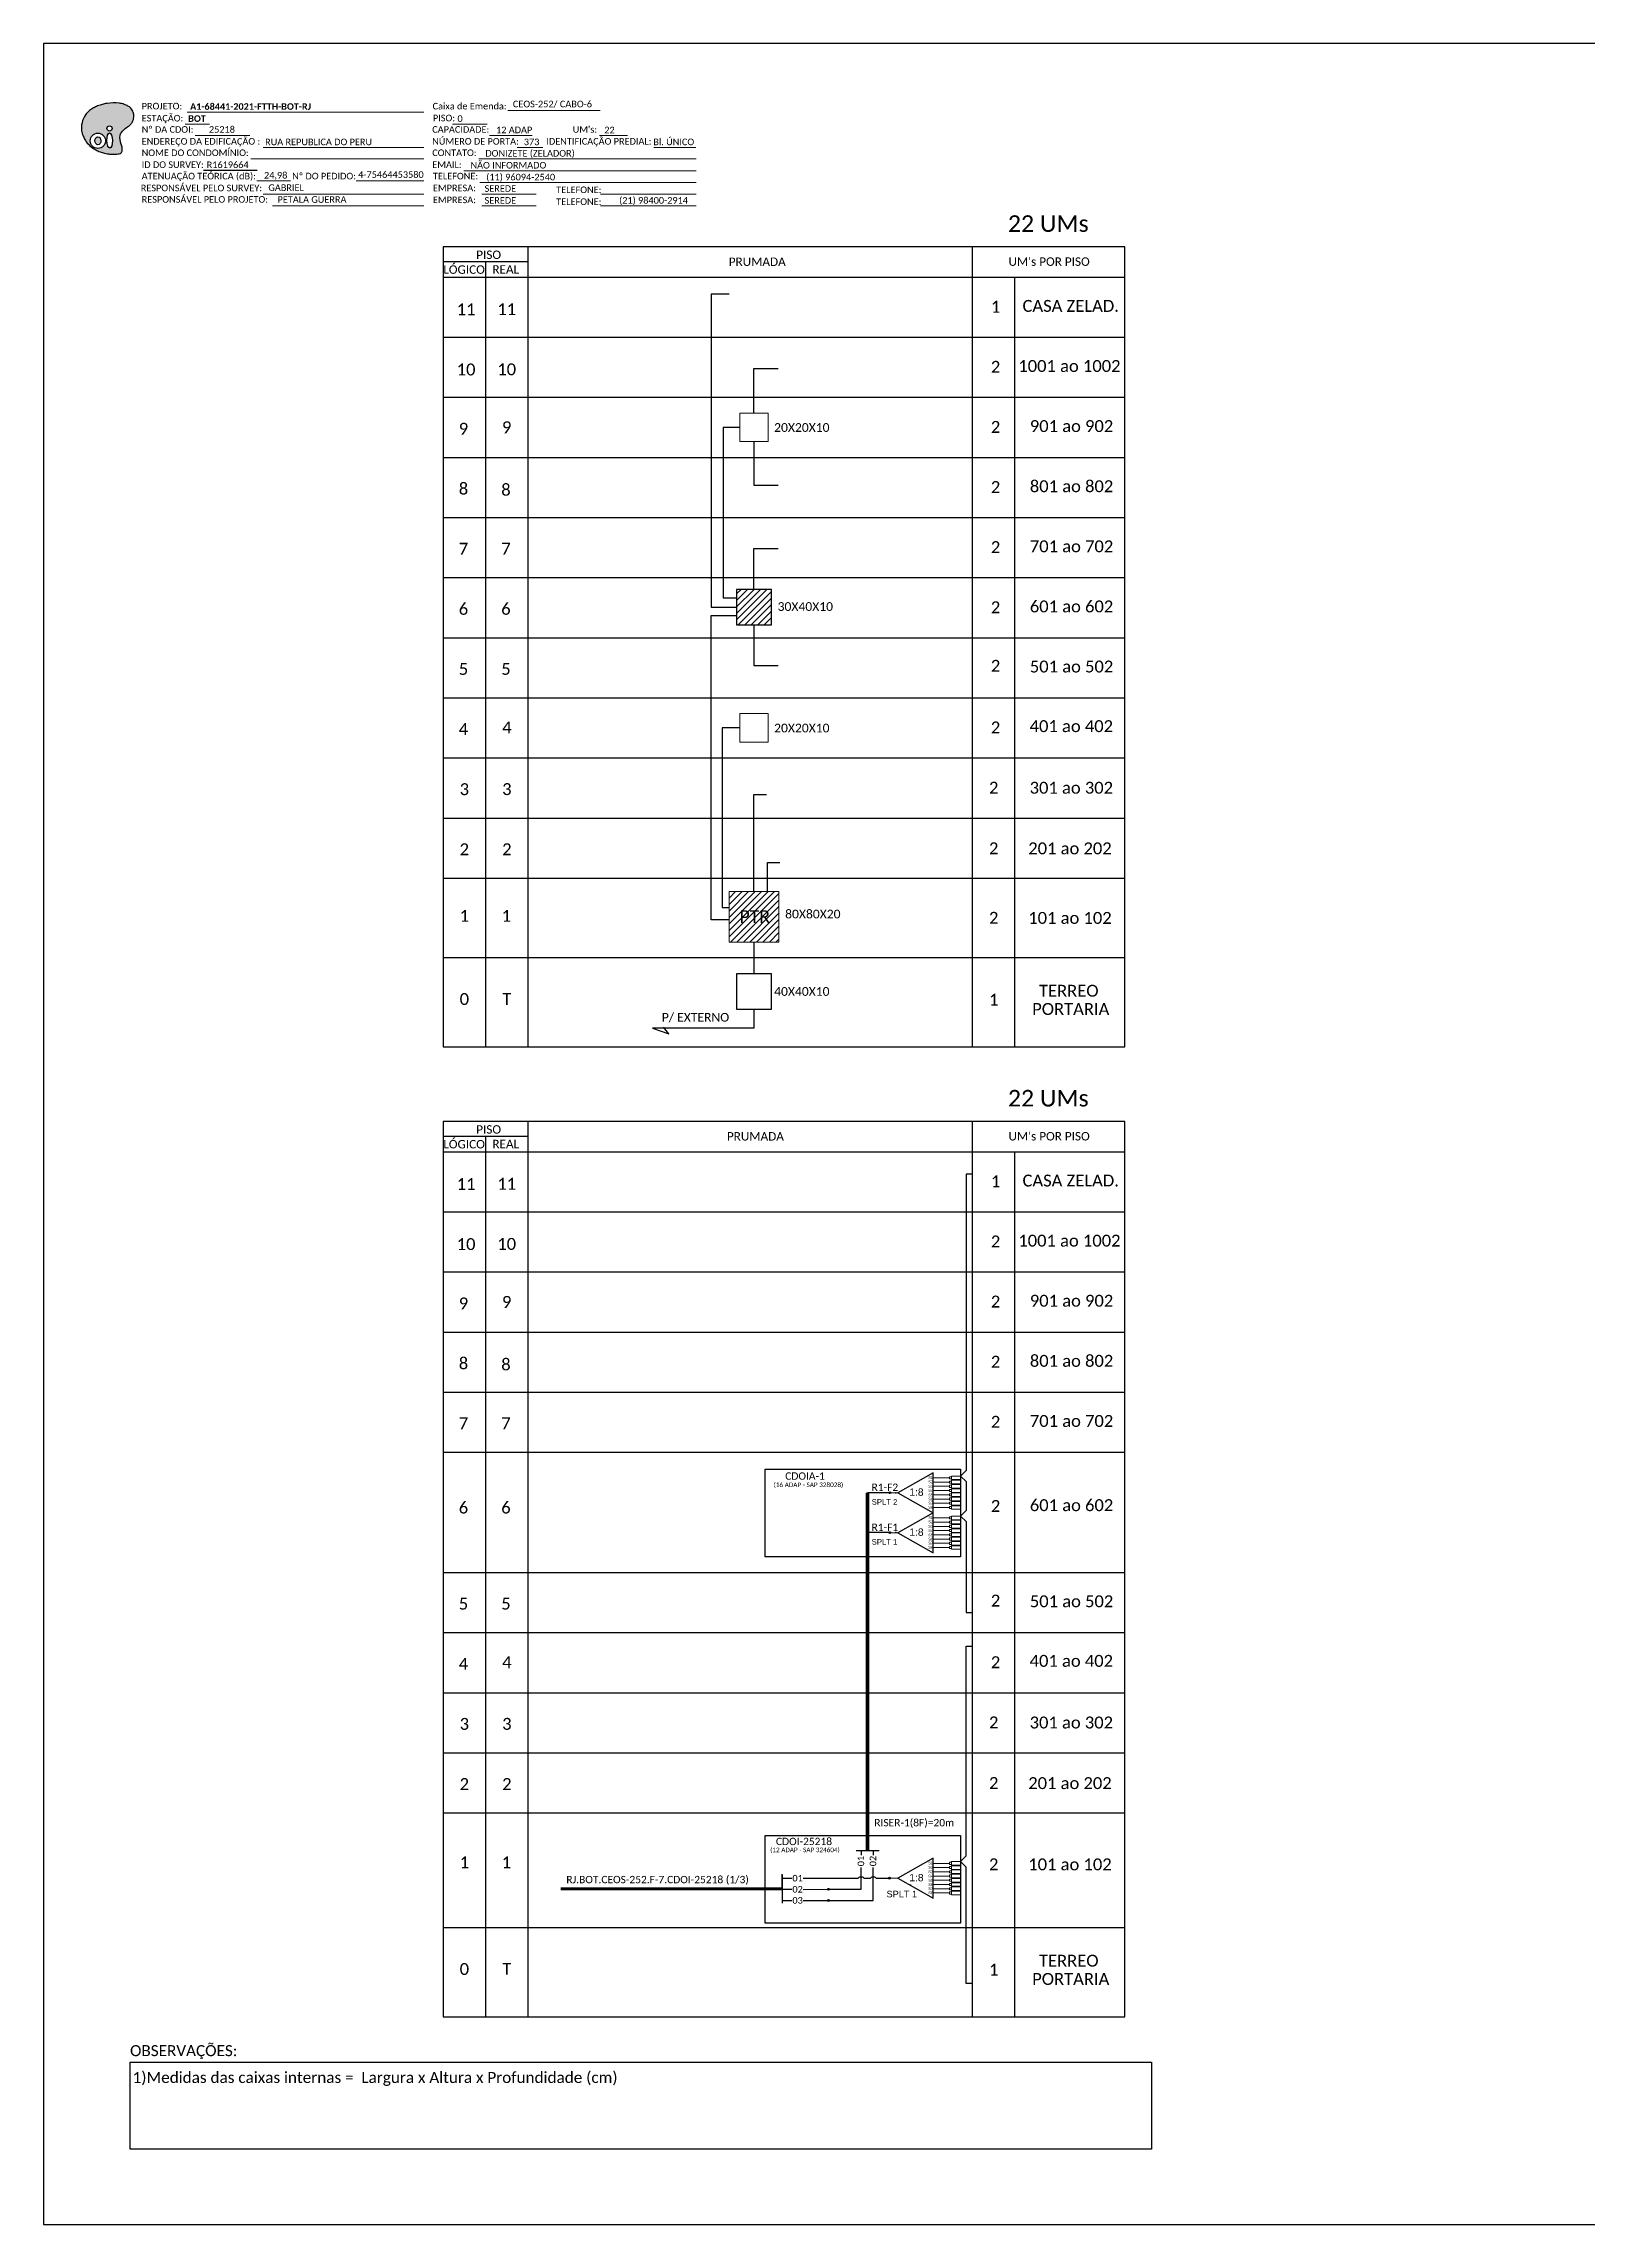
# Model space of a CAD drawing. Extents: x -4 to 837, y 1 to 595.
# Drawn here: x -4 to 417, y 1 to 595 of the extents above; entities that cross this region are included whole.
import ezdxf
from ezdxf.enums import TextEntityAlignment as Align

# ---------------------------------------------------------------- set-up
doc = ezdxf.new("R2010")
doc.units = 0
doc.styles.add('ARIAL', font='arial.ttf')
doc.styles.add('MtXpl_Calibri', font='calibri.ttf')
doc.styles.add('WMF-Calibri0', font='calibri.ttf')
doc.styles.add('WMF-Calibri1', font='calibrib.ttf')

# ---------------------------------------------------------------- blocks, each defined once
blk = doc.blocks.new('OI')
h = blk.add_hatch(color=40)
edge = h.paths.add_edge_path()
edge.add_spline(control_points=[(4.35, -0.67), (3.92, -0.99), (3.26, -1.5), (2.81, -2.59), (2.9, -3.5), (3.06, -4.27), (3.31, -4.85), (3.37, -5.39), (3.4, -5.88), (3.2, -6.4), (2.54, -6.61), (1.65, -6.63), (0.55, -6.67), (-0.56, -6.42), (-1.61, -6.14), (-2.77, -5.61), (-3.92, -4.77), (-4.89, -3.7), (-5.34, -2.65), (-5.6, -1.94), (-5.85, -0.96), (-5.71, 0.47), (-5.1, 2.02), (-4.14, 3.02), (-3.3, 3.61), (-2.37, 4.16), (-1.36, 4.44), (-0.56, 4.7), (0.79, 4.85), (2.24, 4.97), (3.79, 4.57), (4.67, 4.21), (5.44, 3.65), (5.76, 2.99), (6.03, 2.21), (6.01, 1.46), (5.72, 0.64), (5.31, 0.08), (4.88, -0.38), (4.51, -0.55), (4.35, -0.67)], knot_values=[0, 0, 0, 0, 1.60434, 2.417191, 3.427595, 4.282808, 4.776746, 5.304182, 5.888771, 6.258406, 6.858137, 7.79129, 8.986195, 10.124242, 11.187857, 12.242908, 13.953784, 15.414161, 16.515391, 17.349188, 17.675853, 19.552021, 21.515531, 22.568638, 23.63245, 24.621084, 25.782718, 26.745347, 27.142653, 29.870543, 31.004649, 31.921532, 32.709589, 33.801391, 34.042471, 35.192333, 35.971461, 36.628871, 37.254359, 37.836911, 37.836911, 37.836911, 37.836911], degree=3, periodic=0)
h.paths.add_polyline_path([(1.13, -0.87, -1), (-0.04, -0.87, -1)], flags=16)
edge = h.paths.add_edge_path(flags=16)
edge.add_ellipse((0.56, -3.59), major_axis=(-0.02, 1.71), ratio=0.361305, start_angle=0, end_angle=360)
h.paths.add_polyline_path([(-0.36, -3.62, -1), (-3.8, -3.62, -1)], flags=16)
edge = h.paths.add_edge_path(flags=0)
edge.add_ellipse((-2.08, -3.62), major_axis=(0, 0.885), ratio=0.758294, start_angle=0, end_angle=360)
at = {"color": 40}
for centre, radius in [((-2.08, -3.62), 1.72), ((0.54, -0.87), 0.587)]:
    blk.add_circle(centre, radius, dxfattribs=at)
blk.add_ellipse((-2.08, -3.62), major_axis=(0, 0.885), ratio=0.758294, start_param=-3.141592653589792, end_param=3.141592653589792, dxfattribs=at)
blk.add_ellipse((0.56, -3.59), major_axis=(-0.02, 1.71), ratio=0.361305, dxfattribs=at)
at = {"color": 40, "start_tangent": (-0.800898, -0.598801), "end_tangent": (-0.800898, -0.598801)}
blk.add_spline([(4.35, -0.67), (3.2, -1.78), (2.9, -2.54), (2.92, -3.55), (3.12, -4.38), (3.28, -4.85), (3.37, -5.37), (3.35, -5.95), (3.2, -6.29), (2.66, -6.55), (1.73, -6.63), (0.54, -6.62), (-0.58, -6.41), (-1.6, -6.11), (-2.56, -5.67), (-3.95, -4.67), (-4.89, -3.56), (-5.37, -2.56), (-5.64, -1.78), (-5.72, -1.46), (-5.63, 0.42), (-4.84, 2.22), (-4.13, 2.99), (-3.27, 3.62), (-2.4, 4.09), (-1.3, 4.47), (-0.37, 4.72), (0.02, 4.77), (2.75, 4.8), (3.85, 4.53), (4.69, 4.16), (5.31, 3.68), (5.85, 2.73), (5.93, 2.5), (5.94, 1.35), (5.67, 0.62), (5.29, 0.08), (4.84, -0.36), (4.35, -0.67)], degree=3, dxfattribs=at)
blk = doc.blocks.new('SPLT_1-8_SC-APC')
at = {"color": 1}
blk.add_lwpolyline([(-7.37, -2.1), (-17.04, -7.55), (-7.37, -13), (-7.37, -2.1)], dxfattribs=at)
at = {"color": 3, "lineweight": 0}
for points in [[(-2.99, -3.51), (-7.37, -3.51)], [(-7.37, -4.66), (-2.99, -4.66)], [(-7.37, -5.82), (-2.99, -5.82)], [(-2.41, -3.02), (-2.41, -4)], [(-2.41, -3.02), (0, -3.02)], [(-2.41, -4), (0, -4)], [(-2.41, -4.17), (-2.41, -5.16)], [(-2.41, -4.17), (0, -4.17)], [(-2.41, -5.16), (0, -5.16)], [(-2.41, -5.32), (-2.41, -6.31)], [(-2.41, -5.32), (0, -5.32)], [(-7.37, -6.97), (-2.99, -6.97)], [(-7.37, -8.12), (-2.99, -8.12)], [(-7.37, -9.28), (-2.99, -9.28)], [(-7.37, -10.43), (-2.99, -10.43)], [(-7.37, -11.58), (-2.99, -11.58)], [(-2.41, -6.31), (0, -6.31)], [(-2.41, -6.48), (-2.41, -7.46)], [(-2.41, -6.48), (0, -6.48)], [(-2.41, -7.46), (0, -7.46)], [(-2.41, -7.63), (-2.41, -8.62)], [(-2.41, -7.63), (0, -7.63)], [(-2.41, -8.62), (0, -8.62)], [(-2.41, -8.78), (-2.41, -9.77)], [(-2.41, -8.78), (0, -8.78)], [(-2.41, -9.77), (0, -9.77)], [(-2.41, -9.94), (-2.41, -10.92)], [(-2.41, -9.94), (0, -9.94)], [(-2.41, -10.92), (0, -10.92)], [(-2.41, -11.09), (-2.41, -12.08)], [(-2.41, -11.09), (0, -11.09)], [(-2.41, -12.08), (0, -12.08)]]:
    blk.add_lwpolyline(points, dxfattribs=at)
for points in [[(-2.99, -3.22), (-2.41, -3.22), (-2.41, -3.8), (-2.99, -3.8)], [(-2.99, -4.38), (-2.41, -4.38), (-2.41, -4.95), (-2.99, -4.95)], [(-2.99, -5.53), (-2.41, -5.53), (-2.41, -6.1), (-2.99, -6.1)], [(-2.99, -6.68), (-2.41, -6.68), (-2.41, -7.26), (-2.99, -7.26)], [(-2.99, -7.84), (-2.41, -7.84), (-2.41, -8.41), (-2.99, -8.41)], [(-2.99, -8.99), (-2.41, -8.99), (-2.41, -9.56), (-2.99, -9.56)], [(-2.99, -10.14), (-2.41, -10.14), (-2.41, -10.72), (-2.99, -10.72)], [(-2.99, -11.3), (-2.41, -11.3), (-2.41, -11.87), (-2.99, -11.87)]]:
    blk.add_lwpolyline(points, close=True, dxfattribs=at)
at = {"color": 1, "lineweight": 0}
blk.add_lwpolyline([(-17.04, -7.55), (-19.26, -7.55)], dxfattribs=at)
at = {"color": 1, "style": 'ARIAL'}
for s, height, p in [('S1', 0.75, (-8.74, -3.78)), ('S2', 0.75, (-8.74, -4.97)), ('S3', 0.75, (-8.74, -6.18)), ('1:8', 2, (-13.91, -8.4)), ('S4', 0.75, (-8.74, -7.36)), ('S5', 0.75, (-8.74, -8.57)), ('S6', 0.75, (-8.74, -9.69)), ('S7', 0.75, (-8.74, -10.78)), ('S8', 0.75, (-8.74, -11.9))]:
    blk.add_text(s, height=height, dxfattribs=at).set_placement(p)
blk = doc.blocks.new('SPLITTER_')
blk.add_point((0, 0))
at = {"style": 'ARIAL', "flags": 4}
blk.add_attdef('SPLT', (0, -3.26), '', height=1.5, dxfattribs=at)

msp = doc.modelspace()

# ---------------------------------------------------------------- hatches: boundary and pattern name
h = msp.add_hatch()
h.set_pattern_fill('ANSI31', color=1, scale=10, style=0)
h.set_pattern_definition([(45, (-430.7907, 48.8589), (-0.8838835, 0.8838835), [])])
h.paths.add_polyline_path([(194.4, 446.58), (184.93, 446.58), (184.93, 436.98), (194.4, 436.98)])
h.paths.add_polyline_path([(192.71, 437.17), (192.71, 437.17), (192.71, 442.32), (192.71, 442.32)], flags=24)
h = msp.add_hatch()
h.set_pattern_fill('ANSI31', color=1, scale=10, style=0)
h.set_pattern_definition([(45, (-428.7409, -33.4232), (-0.8838835, 0.8838835), [])])
h.paths.add_polyline_path([(182.88, 350.54), (196.45, 350.54), (196.45, 364.3), (182.88, 364.3)])
h.paths.add_polyline_path([(184.88, 354.89), (194.96, 354.89), (194.96, 360.04), (184.88, 360.04)], flags=24)
h = msp.add_hatch(color=3)
h.dxf.hatch_style = 1
edge = h.paths.add_edge_path()
edge.add_arc((226.65, 200.56), 0.256, 0, 360)
h = msp.add_hatch(color=3)
h.dxf.hatch_style = 1
edge = h.paths.add_edge_path()
edge.add_arc((226.65, 189.67), 0.256, 0, 360)
h = msp.add_hatch(color=3)
h.dxf.hatch_style = 1
edge = h.paths.add_edge_path()
edge.add_arc((226.58, 95.56), 0.256, 0, 360)
h = msp.add_hatch(color=3)
h.dxf.hatch_style = 1
edge = h.paths.add_edge_path()
edge.add_arc((209.95, 92.53), 0.256, 0, 360)
h = msp.add_hatch(color=3)
h.dxf.hatch_style = 1
edge = h.paths.add_edge_path()
edge.add_arc((209.95, 89.49), 0.256, 0, 360)

# ---------------------------------------------------------------- linework, layer by layer
for p, q in [((837.17, 595.26), (-3.83, 595.26)), ((-3.83, 595.26), (-3.83, 1.26)), ((-3.83, 1.26), (837.17, 1.26))]:
    msp.add_line(p, q)
at = {"color": 1}
msp.add_line((197.38, 96.49), (197.38, 91.91), dxfattribs=at)
at = {"color": 7, "lineweight": 0}
for points in [[(35.28, 576.58), (99.75, 576.58)], [(122.59, 577.07), (147.72, 577.07)], [(34.76, 573.3), (41.31, 573.3)], [(107.55, 573.34), (117.03, 573.34)], [(37.42, 570.23), (52.38, 570.23)], [(55.99, 566.99), (99.75, 566.99)], [(117.59, 570.23), (129.21, 570.23)], [(125.18, 566.99), (132.12, 566.99)], [(147.54, 570.23), (155.2, 570.23)], [(162.35, 566.99), (173.85, 566.99)], [(52.58, 563.88), (99.75, 563.88)], [(110.67, 560.64), (173.87, 560.64)], [(114.71, 563.88), (173.87, 563.88)], [(54.28, 557.85), (63.46, 557.85)], [(55.99, 554.29), (99.75, 554.29)], [(81.34, 557.85), (99.77, 557.85)], [(114.96, 557.41), (173.87, 557.41)], [(115.56, 554.29), (130.36, 554.29)], [(147.81, 554.29), (173.87, 554.29)], [(58.48, 551.06), (99.75, 551.06)], [(115.56, 551.06), (130.36, 551.06)], [(147.84, 551.06), (173.87, 551.06)]]:
    msp.add_lwpolyline(points, dxfattribs=at)
at = {"color": 7}
for points in [[(39.74, 560.82), (54.35, 560.82)], [(197.39, 89.49), (199.98, 89.49)], [(203.05, 89.49), (209.95, 89.49)]]:
    msp.add_lwpolyline(points, dxfattribs=at)
at = {"color": 0}
for points in [[(290.69, 539.89), (104.99, 539.89)], [(128.13, 535.78), (104.99, 535.78)], [(290.69, 301.66), (104.99, 301.66)], [(128.13, 297.54), (104.99, 297.54)]]:
    msp.add_lwpolyline(points, dxfattribs=at)
for points in [[(104.99, 539.89), (104.99, 321.97), (290.69, 321.97), (290.69, 539.89)], [(116.56, 535.78), (116.56, 321.97)], [(128.13, 321.97), (128.13, 539.89)], [(249.1, 539.89), (249.1, 321.97)], [(104.99, 531.67), (290.69, 531.67)], [(260.67, 321.97), (260.67, 531.67)], [(104.99, 515.29), (290.69, 515.29)], [(104.99, 498.92), (290.69, 498.92)], [(104.99, 482.55), (290.69, 482.55)], [(104.99, 466.18), (290.69, 466.18)], [(104.99, 449.81), (290.69, 449.81)], [(104.99, 433.43), (290.69, 433.43)], [(104.99, 417.06), (290.69, 417.06)], [(104.99, 400.69), (290.69, 400.69)], [(104.99, 384.32), (290.69, 384.32)], [(104.99, 367.95), (290.69, 367.95)], [(104.99, 346.36), (290.69, 346.36)], [(104.99, 301.66), (104.99, 57.77), (290.69, 57.77), (290.69, 301.66)], [(116.56, 297.54), (116.56, 57.77)], [(128.13, 57.77), (128.13, 301.66)], [(249.1, 301.66), (249.1, 57.77)], [(104.99, 293.43), (290.69, 293.43)], [(260.67, 57.77), (260.67, 293.43)], [(104.99, 277.06), (290.69, 277.06)], [(104.99, 260.69), (290.69, 260.69)], [(104.99, 244.32), (290.69, 244.32)], [(104.99, 227.94), (290.69, 227.94)], [(104.99, 211.57), (290.69, 211.57)], [(104.99, 178.83), (290.69, 178.83)], [(104.99, 162.46), (290.69, 162.46)], [(104.99, 146.08), (290.69, 146.08)], [(104.99, 129.71), (290.69, 129.71)], [(104.99, 113.34), (290.69, 113.34)], [(104.99, 82.16), (290.69, 82.16)]]:
    msp.add_lwpolyline(points)
at = {"color": 3}
for points in [[(182.88, 526.99), (177.99, 526.99), (177.99, 441.78), (184.93, 441.78)], [(189.66, 494.62), (189.66, 506.81), (196.26, 506.81)], [(185.84, 490.74), (181.23, 490.74), (181.23, 444.32), (184.93, 444.32)], [(189.66, 486.85), (189.66, 474.98), (196.26, 474.98)], [(189.66, 446.58), (189.66, 457.7), (196.26, 457.7)], [(182.88, 356.57), (177.99, 356.57), (177.99, 439.53), (184.93, 439.53)], [(189.66, 436.98), (189.66, 425.86), (196.26, 425.86)], [(185.84, 408.88), (181, 408.88), (181, 359.92), (182.88, 359.92)], [(189.66, 364.3), (189.66, 390.7)], [(189.66, 390.7), (193.05, 390.7)], [(193.31, 364.3), (193.31, 372.25)], [(193.31, 372.25), (196.7, 372.25)], [(189.66, 350.54), (189.66, 341.84)], [(249.11, 287.29), (247.46, 287.29), (247.45, 206.6), (245.88, 205.09), (247.45, 203.58), (247.45, 195.7), (245.88, 194.2), (247.45, 192.69), (247.45, 167.89), (249.1, 167.89)], [(249.1, 66.87), (247.45, 66.87), (247.44, 98.59), (245.88, 100.09), (247.44, 101.6), (247.44, 158.77), (249.1, 158.77)], [(197.38, 95.56), (199.98, 95.56)], [(203.05, 95.56), (212.33, 95.56)], [(212.33, 95.56), (218.06, 95.56)], [(219.62, 95.56), (221.37, 95.56)], [(222.93, 95.56), (226.58, 95.56)]]:
    msp.add_lwpolyline(points, dxfattribs=at)
at = {"lineweight": 0}
for points in [[(193.5, 494.62), (185.84, 494.62), (185.84, 486.85), (193.5, 486.85)], [(193.5, 494.62), (185.84, 494.62), (185.84, 486.85), (193.5, 486.85)], [(193.5, 412.76), (185.84, 412.76), (185.84, 404.99), (193.5, 404.99)]]:
    msp.add_lwpolyline(points, close=True, dxfattribs=at)
at = {"color": 1}
for points in [[(194.4, 446.58), (184.93, 446.58), (184.93, 436.98), (194.4, 436.98)], [(192.75, 206.99), (245.88, 206.99), (245.88, 183.1), (192.75, 183.1)], [(192.75, 107.16), (245.88, 107.16), (245.88, 83.27), (192.75, 83.27)]]:
    msp.add_lwpolyline(points, close=True, dxfattribs=at)
at = {"color": 1, "lineweight": 0}
msp.add_lwpolyline([(182.88, 364.3), (196.45, 364.3), (196.45, 350.54), (182.88, 350.54)], close=True, dxfattribs=at)
at = {"color": 7}
msp.add_lwpolyline([(194.4, 341.84), (184.93, 341.84), (184.93, 332.23), (194.4, 332.23)], close=True, dxfattribs=at)
at = {"color": 1}
for points in [[(189.66, 332.23), (189.66, 327.13), (162.03, 327.13)], [(162.03, 327.13), (166.45, 325.53)], [(166.45, 325.53), (165.04, 327.36)], [(197.39, 88.71), (197.38, 96.65)]]:
    msp.add_lwpolyline(points, dxfattribs=at)
at = {"color": 5, "const_width": 1}
msp.add_lwpolyline([(220.56, 200.56), (220.56, 109.99), (220.56, 109.99), (220.56, 103.12)], dxfattribs=at)
at = {"color": 5}
for points in [[(226.62, 200.56), (220.56, 200.56)], [(226.62, 189.67), (220.56, 189.67)], [(217.49, 103.12), (223.74, 103.12)], [(218.84, 103.12), (218.84, 101.81)], [(222.12, 103.12), (222.12, 101.81)], [(209.95, 89.49), (222.15, 89.49), (222.15, 98.48)], [(209.95, 92.53), (218.84, 92.53), (218.84, 98.45)]]:
    msp.add_lwpolyline(points, dxfattribs=at)
at = {"color": 1}
msp.add_lwpolyline([(137.03, 92.65, 0.8, 0.8, 0), (197.38, 92.68, 0.8, 0.8, 0)], format="xyseb", dxfattribs=at)
at = {"color": 2}
for points in [[(197.38, 92.53), (199.98, 92.53)], [(203.05, 92.52), (209.95, 92.53)]]:
    msp.add_lwpolyline(points, dxfattribs=at)
at = {"color": 0}
msp.add_lwpolyline([(19.73, 45.46), (297.98, 45.46), (297.98, 21.75), (19.73, 21.75)], close=True, dxfattribs=at)
at = {"color": 3}
for centre in [(226.65, 200.56), (226.65, 189.67), (226.58, 95.56), (209.95, 92.53), (209.95, 89.49)]:
    msp.add_circle(centre, 0.256, dxfattribs=at)
for centre in [(218.84, 94.82), (222.15, 94.82)]:
    msp.add_arc(centre, 1.08, 43.74027, 136.25973, dxfattribs=at)

# ---------------------------------------------------------------- block references
at = {"color": 7, "xscale": 1.213923925163967, "yscale": 1.213923925163967, "zscale": 1.213923925163967, "rotation": 0.1532896023949059}
msp.add_blockref('OI', (13.47, 573.2), dxfattribs=at)
at = {"color": 3}
for p in [(245.88, 208.11), (245.88, 197.21), (245.88, 103.11)]:
    msp.add_blockref('SPLT_1-8_SC-APC', p, dxfattribs=at)
ref = msp.add_blockref('SPLITTER_', (228.26, 200.56), dxfattribs=dict(xscale=-1))
ref.add_attrib('SPLT', 'SPLT 2', (221.73, 197.3), dxfattribs={"height": 1.5, "style": 'ARIAL'})
ref = msp.add_blockref('SPLITTER_', (228.26, 189.67), dxfattribs=dict(xscale=-1))
ref.add_attrib('SPLT', 'SPLT 1', (221.73, 186.41), dxfattribs={"height": 1.5, "style": 'ARIAL'})
at = {"color": 7}
ref = msp.add_blockref('SPLITTER_', (232.29, 93.61), dxfattribs=dict(at, xscale=-1))
ref.add_attrib('SPLT', 'SPLT 1', (225.76, 90.34), dxfattribs={"height": 1.79, "style": 'ARIAL'})

# ---------------------------------------------------------------- texts
at = {"color": 7, "lineweight": 0, "style": 'WMF-Calibri0'}
for s, height, p in [('PROJETO:', 1.793, (22.88, 577.33)), ('ESTAÇÃO:', 1.793, (22.88, 574.05)), ('Caixa de Emenda:', 1.7927, (102.13, 577.33)), ('CEOS-252/ CABO-6', 1.7927, (123.99, 577.91)), ('Nº DA CDOI:', 1.7927, (22.88, 570.98)), ('CAPACIDADE:', 1.7927, (102.02, 570.98)), ('PISO:', 1.793, (102.2, 574.09)), ('0', 1.79, (108.9, 573.94)), (' 12 ADAP', 1.793, (118.77, 570.85)), ("UM's:", 1.793, (140.27, 570.98)), ('ENDEREÇO DA EDIFICAÇÃO :', 1.7927, (22.88, 567.74)), ('NOME DO CONDOMÍNIO:', 1.7927, (22.88, 564.63)), ('CONTATO:', 1.793, (102.02, 564.63)), ('NÚMERO DE PORTA:', 1.7927, (102.02, 567.74)), ('IDENTIFICAÇÃO PREDIAL:', 1.7927, (133.11, 567.74)), ('ATENUAÇÃO TEÓRICA (dB):', 1.7927, (22.88, 558.28)), ('ID DO SURVEY:', 1.7927, (22.88, 561.39)), ('Nº DO PEDIDO:', 1.7927, (63.88, 558.28)), ('EMAIL:', 1.793, (102.02, 561.39)), ('TELEFONE:', 1.793, (102.2, 558.28)), ('RESPONSÁVEL PELO SURVEY:', 1.7927, (22.63, 555.04)), ('RESPONSÁVEL PELO PROJETO:', 1.7927, (22.88, 551.93)), ('EMPRESA:', 1.793, (102.2, 555.04)), ('EMPRESA:', 1.793, (102.2, 551.8)), ('TELEFONE:', 1.793, (135.79, 554.54)), ('TELEFONE:', 1.793, (135.79, 551.3))]:
    msp.add_text(s, height=height, dxfattribs=at).set_placement(p)
at = {"color": 7}
for s, height, style, p in [('A1-68441-2021-FTTH-BOT-RJ', 1.7927, 'WMF-Calibri1', (36.07, 577.23)), ('BOT', 1.793, 'WMF-Calibri1', (35.56, 573.95)), ('22', 1.793, 'WMF-Calibri0', (148.89, 570.83)), ('RUA REPUBLICA DO PERU', 1.7927, 'WMF-Calibri0', (56.5, 567.58)), ('DONIZETE (ZELADOR)', 1.7927, 'WMF-Calibri0', (116.49, 564.48)), ('373', 1.793, 'WMF-Calibri0', (126.96, 567.59)), ('Bl. ÚNICO', 1.793, 'WMF-Calibri0', (162.24, 567.59)), ('R1619664', 1.793, 'WMF-Calibri0', (40.58, 561.36)), ('24,98', 1.793, 'WMF-Calibri0', (56.2, 558.51)), ('4-75464453580', 1.7927, 'WMF-Calibri0', (81.84, 558.69)), ('NÃO INFORMADO', 1.7927, 'WMF-Calibri0', (112.45, 561.24)), ('(11) 96094-2540', 1.7927, 'WMF-Calibri0', (116.74, 558.01)), ('GABRIEL', 1.793, 'WMF-Calibri0', (57.39, 555.13)), ('PETALA GUERRA', 1.7927, 'WMF-Calibri0', (59.88, 551.9)), ('SEREDE', 1.793, 'WMF-Calibri0', (116.27, 554.89)), ('SEREDE', 1.793, 'WMF-Calibri0', (116.27, 551.66)), ('(21) 98400-2914', 1.7927, 'WMF-Calibri0', (152.93, 551.66)), ('CASA ZELAD.', 3.24, 'WMF-Calibri0', (262.81, 522.2)), ('1001 ao 1002', 3.24, 'WMF-Calibri0', (261.66, 505.83)), ('20X20X10', 2.373, 'WMF-Calibri0', (195.15, 489.51)), ('901 ao 902', 3.24, 'WMF-Calibri0', (264.8, 489.46)), ('801 ao 802', 3.24, 'WMF-Calibri0', (264.8, 473.08)), ('701 ao 702', 3.24, 'WMF-Calibri0', (264.8, 456.71)), ('30X40X10', 2.373, 'WMF-Calibri0', (196.1, 440.74)), ('601 ao 602', 3.24, 'WMF-Calibri0', (264.8, 440.34)), ('501 ao 502', 3.24, 'WMF-Calibri0', (264.8, 423.97)), ('20X20X10', 2.373, 'WMF-Calibri0', (195.15, 407.65)), ('401 ao 402', 3.24, 'WMF-Calibri0', (264.74, 407.73)), ('301 ao 302', 3.24, 'WMF-Calibri0', (264.74, 390.95)), ('201 ao 202', 3.24, 'WMF-Calibri0', (264.37, 374.44)), ('PTR', 3.433, 'WMF-Calibri0', (185.74, 355.77)), ('80X80X20', 2.373, 'WMF-Calibri0', (198.15, 356.99)), ('101 ao 102', 3.24, 'WMF-Calibri0', (264.37, 355.5)), ('TERREO', 3.24, 'WMF-Calibri0', (267.3, 335.66)), ('40X40X10', 2.373, 'WMF-Calibri0', (195.15, 335.9)), ('PORTARIA', 3.24, 'WMF-Calibri0', (265.44, 330.69)), ('P/ EXTERNO', 2.373, 'WMF-Calibri0', (164.56, 328.86)), ('CASA ZELAD.', 3.24, 'WMF-Calibri0', (262.81, 283.96)), ('1001 ao 1002', 3.24, 'WMF-Calibri0', (261.66, 267.59)), ('901 ao 902', 3.24, 'WMF-Calibri0', (264.8, 251.22)), ('801 ao 802', 3.24, 'WMF-Calibri0', (264.8, 234.85)), ('701 ao 702', 3.24, 'WMF-Calibri0', (264.8, 218.48)), ('601 ao 602', 3.24, 'WMF-Calibri0', (264.8, 195.54)), ('501 ao 502', 3.24, 'WMF-Calibri0', (264.8, 169.36)), ('401 ao 402', 3.24, 'WMF-Calibri0', (264.74, 153.13)), ('301 ao 302', 3.24, 'WMF-Calibri0', (264.74, 136.34)), ('201 ao 202', 3.24, 'WMF-Calibri0', (264.37, 119.83)), ('101 ao 102', 3.24, 'WMF-Calibri0', (264.37, 97.7)), ('TERREO', 3.24, 'WMF-Calibri0', (267.3, 71.46)), ('PORTARIA', 3.24, 'WMF-Calibri0', (265.44, 66.49))]:
    msp.add_text(s, height=height, dxfattribs=dict(at, style=style)).set_placement(p)
at = {"color": 7, "style": 'WMF-Calibri0'}
msp.add_text('25218', height=1.793, dxfattribs=at).set_placement((44.74, 570.98), align=Align.CENTER)
at = {"color": 0, "style": 'WMF-Calibri0'}
for s, height, p in [('22 UMs', 4.513, (258.83, 543.98)), ('  LÓGICO', 2.3, (103.41, 532.56)), ('     PISO', 2.3, (109.95, 536.59)), ('    REAL', 2.3, (115.17, 532.61)), ('PRUMADA', 2.3, (182.79, 534.7)), ("UM's POR PISO", 2.3, (258.99, 534.73)), ('22 UMs', 4.513, (258.83, 305.75)), ('  LÓGICO', 2.3, (103.41, 294.33)), ('     PISO', 2.3, (109.95, 298.35)), ('PRUMADA', 2.3, (182.29, 296.47)), ("UM's POR PISO", 2.3, (258.99, 296.5)), ('    REAL', 2.3, (115.17, 294.38))]:
    msp.add_text(s, height=height, dxfattribs=at).set_placement(p)
at = {"color": 7, "style": 'WMF-Calibri0'}
for s, height, p in [('11', 3.24, (111.24, 522.87)), ('11', 3.24, (122.3, 522.93)), ('10', 3.24, (111.24, 506.5)), ('10', 3.24, (122.3, 506.55)), ('9', 3.24, (122.3, 490.75)), ('11', 3.24, (111.24, 284.64)), ('11', 3.24, (122.3, 284.69)), ('10', 3.24, (111.24, 268.27)), ('10', 3.24, (122.3, 268.32)), ('9', 3.24, (122.3, 252.51)), ('01', 1.793, (201.54, 95.56)), ('02', 1.793, (201.54, 92.55)), ('03', 1.793, (201.55, 89.52))]:
    msp.add_text(s, height=height, dxfattribs=at).set_placement(p, align=Align.MIDDLE_CENTER)
at = {"color": 1, "style": 'WMF-Calibri0'}
for s, p in [('(16 ADAP - SAP 328028)', (204.49, 202.08)), ('(12 ADAP - SAP 324604)', (203.55, 102.64))]:
    msp.add_text(s, height=1.25, dxfattribs=at).set_placement(p, align=Align.CENTER)
for s, p in [('CDOIA-1', (198.18, 204.09)), ('CDOI-25218', (195.64, 104.57)), ('RJ.BOT.CEOS-252.F-7.CDOI-25218 (1/3)', (138.55, 94.18))]:
    msp.add_text(s, height=2, dxfattribs=at).set_placement(p)
at = {"color": 5, "style": 'WMF-Calibri0'}
for s, p in [('R1-F2', (221.69, 201.04)), ('R1-F1', (221.69, 190.14)), ('RISER-1(8F)=20m', (222.43, 109.68))]:
    msp.add_text(s, height=2, dxfattribs=at).set_placement(p)
at = {"color": 7, "style": 'WMF-Calibri0'}
for s, p in [('01', (218.77, 100.23)), ('02', (222.05, 100.23))]:
    msp.add_text(s, height=1.793, rotation=90.16879, dxfattribs=at).set_placement(p, align=Align.MIDDLE_CENTER)
for s, style, p in [('OBSERVAÇÕES:', 'WMF-Calibri0', (19.71, 47.08)), ('1)Medidas das caixas internas =  Largura x Altura x Profundidade (cm)', 'MtXpl_Calibri', (20.4, 39.78))]:
    msp.add_text(s, height=3, dxfattribs=dict(style=style)).set_placement(p)
for tag, flags, p in [('1', 4, (255.47, 523.59)), ('2', 4, (255.47, 507.22)), ('9', 4, (110.53, 490.35)), ('2', 4, (255.47, 490.85)), ('8', 4, (110.53, 474.04)), ('8', 4, (122.1, 473.74)), ('2', 4, (255.47, 474.48)), ('7', 4, (110.53, 457.67)), ('7', 4, (122.1, 457.68)), ('2', 4, (255.47, 458.11)), ('6', 4, (110.53, 441.3)), ('6', 4, (122.1, 441.31)), ('2', 4, (255.47, 441.73)), ('5', 4, (110.53, 424.93)), ('5', 4, (122.1, 424.94)), ('2', 4, (255.47, 425.78)), ('4', 4, (110.53, 408.56)), ('4', 4, (122.35, 408.98)), ('2', 4, (255.47, 408.99)), ('3', 4, (110.77, 392.18)), ('3', 4, (122.35, 392.2)), ('2', 4, (254.96, 392.58)), ('2', 4, (110.77, 375.81)), ('2', 4, (122.35, 375.81)), ('2', 4, (254.96, 376.08)), ('1', 4, (110.77, 357.68)), ('1', 4, (122.22, 357.67)), ('2', 4, (254.96, 357.14)), ('0', 4, (110.77, 335.02)), ('T', 12, (122.35, 335.05)), ('1', 4, (254.96, 334.85)), ('1', 4, (255.47, 285.36)), ('2', 4, (255.47, 268.99)), ('9', 4, (110.53, 252.11)), ('2', 4, (255.47, 252.62)), ('8', 4, (110.53, 235.81)), ('2', 4, (255.47, 236.24)), ('8', 4, (122.1, 235.5)), ('7', 4, (110.53, 219.44)), ('7', 4, (122.1, 219.45)), ('2', 4, (255.47, 219.87)), ('6', 4, (110.53, 196.5)), ('6', 4, (122.1, 196.51)), ('2', 4, (255.47, 196.94)), ('2', 4, (255.47, 171.17)), ('5', 4, (110.53, 170.32)), ('5', 4, (122.1, 170.34)), ('4', 4, (110.53, 153.95)), ('4', 4, (122.35, 154.38)), ('2', 4, (255.47, 154.38)), ('3', 4, (110.77, 137.58)), ('3', 4, (122.35, 137.59)), ('2', 4, (254.96, 137.98)), ('2', 4, (110.77, 121.21)), ('2', 4, (122.35, 121.21)), ('2', 4, (254.96, 121.47)), ('1', 4, (110.77, 99.88)), ('1', 4, (122.22, 99.87)), ('2', 4, (254.96, 99.34)), ('0', 4, (110.77, 70.82)), ('T', 12, (122.35, 70.86)), ('1', 4, (254.96, 70.65))]:
    msp.add_attdef(tag, text='XX', height=3.24, dxfattribs=dict(at, flags=flags)).set_placement(p, align=Align.MIDDLE_CENTER)

doc.saveas('drawing.dxf')
